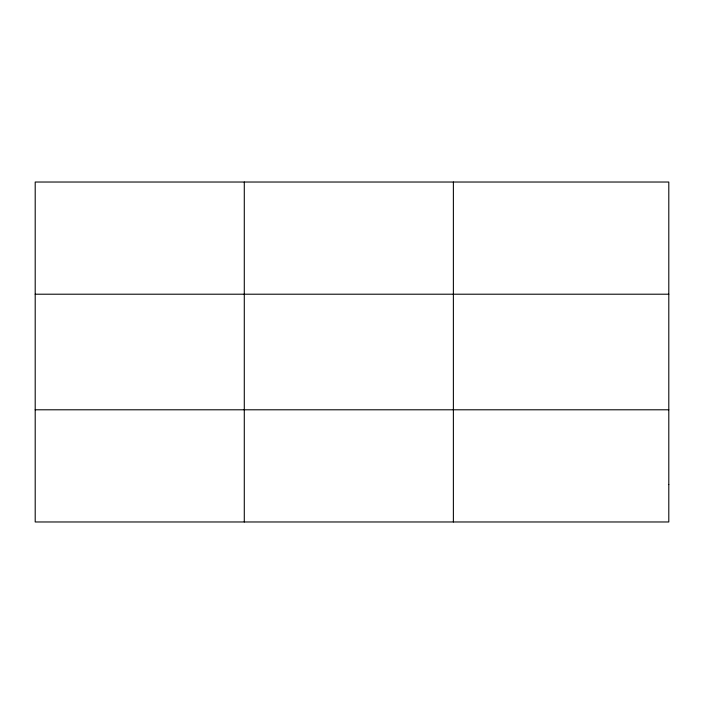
<?xml version="1.0" encoding="UTF-8"?>
<svg xmlns="http://www.w3.org/2000/svg" width="704" height="704" viewBox="0 0 704 704"><rect width="100%" height="100%" fill="white"/><g stroke="black" fill="none" stroke-linecap="round" stroke-linejoin="round"><path stroke-width="1.06" d="M244.288 182.028L244.288 521.972M453.376 182.028L453.376 521.972M35.2 294.21L668.8 294.21M35.2 409.79L668.8 409.79M668.8 484.572L668.8 521.972L35.2 521.972L35.2 182.028L668.8 182.028L668.8 484.572"/></g></svg>
